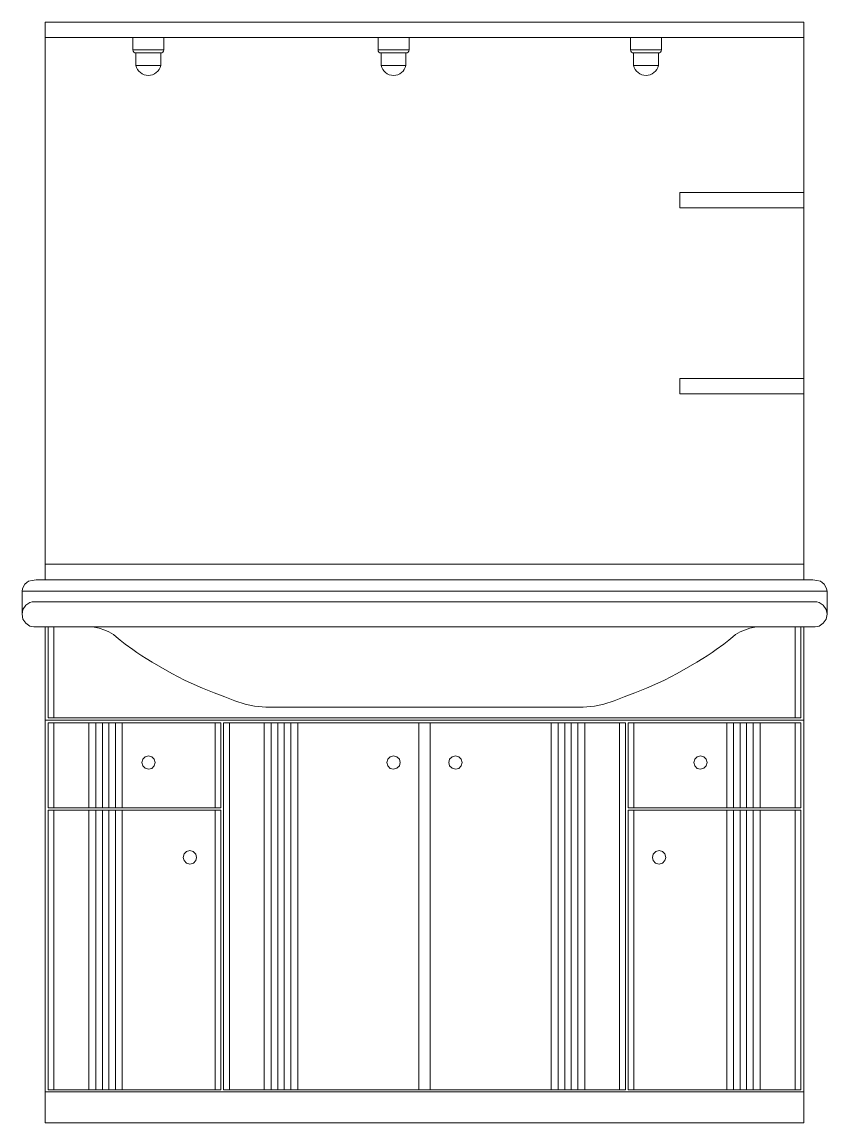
# Model space of a CAD drawing. Header units: millimetres. Extents: x 19901 to 56688, y 13732 to 29551.
# Drawn here: x 24171.1 to 24301.1, y 20356.3 to 20534 of the extents above; entities that cross this region are included whole.
import ezdxf

# ---------------------------------------------------------------- set-up
doc = ezdxf.new("R2010")
doc.units = ezdxf.units.MM
doc.layers.add('A-FURN', color=9, linetype='Continuous', lineweight=13)

msp = doc.modelspace()

# ---------------------------------------------------------------- linework, layer by layer
at = {"layer": 'A-FURN'}
for p, q in [((24236.12, 20531.49), (24174.87, 20531.49)), ((24189.02, 20531.49), (24189.02, 20529.49)), ((24194.02, 20529.49), (24194.02, 20531.49)), ((24228.62, 20531.49), (24228.62, 20529.49)), ((24233.62, 20529.49), (24233.62, 20531.49)), ((24236.12, 20531.49), (24297.37, 20531.49)), ((24269.39, 20529.49), (24269.39, 20531.49)), ((24274.39, 20531.49), (24274.39, 20529.49)), ((24189.02, 20529.49), (24194.02, 20529.49)), ((24189.52, 20528.99), (24193.52, 20528.99)), ((24189.52, 20528.99), (24189.52, 20526.99)), ((24193.52, 20528.99), (24193.52, 20526.99)), ((24228.62, 20529.49), (24233.62, 20529.49)), ((24229.12, 20528.99), (24229.12, 20526.99)), ((24229.12, 20528.99), (24233.12, 20528.99)), ((24233.12, 20528.99), (24233.12, 20526.99)), ((24274.39, 20529.49), (24269.39, 20529.49)), ((24273.89, 20528.99), (24269.89, 20528.99)), ((24269.89, 20528.99), (24269.89, 20526.99)), ((24273.89, 20528.99), (24273.89, 20526.99)), ((24189.52, 20526.99), (24193.52, 20526.99)), ((24229.12, 20526.99), (24233.12, 20526.99)), ((24273.89, 20526.99), (24269.89, 20526.99)), ((24277.37, 20503.99), (24277.37, 20506.49)), ((24277.37, 20506.49), (24297.37, 20506.49)), ((24277.37, 20503.99), (24297.37, 20503.99)), ((24277.37, 20473.99), (24277.37, 20476.49)), ((24277.37, 20476.49), (24297.37, 20476.49)), ((24277.37, 20473.99), (24297.37, 20473.99)), ((24236.12, 20446.49), (24174.87, 20446.49)), ((24236.12, 20446.49), (24297.37, 20446.49)), ((24171.12, 20442.14), (24301.12, 20442.14)), ((24171.28, 20439.22), (24171.12, 20438.43)), ((24171.72, 20439.89), (24171.28, 20439.22)), ((24172.39, 20440.33), (24171.72, 20439.89)), ((24172.76, 20440.41), (24172.39, 20440.33)), ((24172.76, 20440.41), (24209.83, 20440.41)), ((24209.83, 20440.41), (24214.41, 20440.41)), ((24214.41, 20440.41), (24236.12, 20440.41)), ((24257.83, 20440.41), (24236.12, 20440.41)), ((24257.83, 20440.41), (24262.41, 20440.41)), ((24299.48, 20440.41), (24262.41, 20440.41)), ((24299.48, 20440.41), (24299.85, 20440.33)), ((24299.85, 20440.33), (24300.52, 20439.89)), ((24300.52, 20439.89), (24300.96, 20439.22)), ((24300.96, 20439.22), (24301.12, 20438.43)), ((24181.61, 20436.4), (24174.87, 20436.4)), ((24175.33, 20421.71), (24175.33, 20436.4)), ((24176.27, 20421.71), (24176.27, 20436.4)), ((24181.61, 20436.4), (24236.12, 20436.4)), ((24182.8, 20436.33), (24181.61, 20436.4)), ((24183.6, 20436.17), (24182.8, 20436.33)), ((24184.47, 20435.89), (24183.6, 20436.17)), ((24185.12, 20435.6), (24184.47, 20435.89)), ((24185.87, 20435.16), (24185.12, 20435.6)), ((24290.63, 20436.4), (24236.12, 20436.4)), ((24287.12, 20435.6), (24286.37, 20435.16)), ((24287.77, 20435.89), (24287.12, 20435.6)), ((24288.64, 20436.17), (24287.77, 20435.89)), ((24289.44, 20436.33), (24288.64, 20436.17)), ((24290.63, 20436.4), (24289.44, 20436.33)), ((24297.37, 20436.4), (24290.63, 20436.4)), ((24295.97, 20421.71), (24295.97, 20436.4)), ((24296.9, 20421.71), (24296.9, 20436.4)), ((24186.34, 20434.81), (24185.87, 20435.16)), ((24186.97, 20434.24), (24186.34, 20434.81)), ((24187.78, 20433.6), (24186.97, 20434.24)), ((24285.27, 20434.24), (24284.46, 20433.6)), ((24285.9, 20434.81), (24285.27, 20434.24)), ((24286.37, 20435.16), (24285.9, 20434.81)), ((24189.02, 20432.72), (24187.78, 20433.6)), ((24189.69, 20432.26), (24189.02, 20432.72)), ((24190.49, 20431.73), (24189.69, 20432.26)), ((24282.55, 20432.26), (24281.75, 20431.73)), ((24283.22, 20432.72), (24282.55, 20432.26)), ((24284.46, 20433.6), (24283.22, 20432.72)), ((24191.18, 20431.28), (24190.49, 20431.73)), ((24192.15, 20430.68), (24191.18, 20431.28)), ((24193.52, 20429.87), (24192.15, 20430.68)), ((24280.09, 20430.68), (24278.72, 20429.87)), ((24281.06, 20431.28), (24280.09, 20430.68)), ((24281.75, 20431.73), (24281.06, 20431.28)), ((24195.34, 20428.86), (24193.52, 20429.87)), ((24197.37, 20427.82), (24195.34, 20428.86)), ((24276.9, 20428.86), (24274.87, 20427.82)), ((24278.72, 20429.87), (24276.9, 20428.86)), ((24198.94, 20427.08), (24197.37, 20427.82)), ((24200.27, 20426.5), (24198.94, 20427.08)), ((24273.29, 20427.08), (24271.97, 20426.5)), ((24274.87, 20427.82), (24273.29, 20427.08)), ((24202.16, 20425.73), (24200.27, 20426.5)), ((24203.85, 20425.11), (24202.16, 20425.73)), ((24205.49, 20424.48), (24203.85, 20425.11)), ((24268.39, 20425.11), (24266.75, 20424.48)), ((24270.08, 20425.73), (24268.39, 20425.11)), ((24271.97, 20426.5), (24270.08, 20425.73)), ((24207.18, 20423.93), (24205.49, 20424.48)), ((24208.67, 20423.61), (24207.18, 20423.93)), ((24210.51, 20423.45), (24208.67, 20423.61)), ((24236.12, 20423.45), (24210.51, 20423.45)), ((24261.73, 20423.45), (24236.12, 20423.45)), ((24263.57, 20423.61), (24261.73, 20423.45)), ((24265.06, 20423.93), (24263.57, 20423.61)), ((24266.75, 20424.48), (24265.06, 20423.93)), ((24174.87, 20421.34), (24236.12, 20421.34)), ((24175.33, 20421.71), (24236.12, 20421.71)), ((24296.9, 20421.71), (24236.12, 20421.71)), ((24297.37, 20421.34), (24236.12, 20421.34)), ((24175.33, 20420.91), (24203.24, 20420.91)), ((24175.33, 20407.2), (24175.33, 20420.91)), ((24176.27, 20407.2), (24176.27, 20420.91)), ((24181.89, 20407.2), (24181.89, 20420.91)), ((24183.03, 20407.2), (24183.03, 20420.91)), ((24184.1, 20407.2), (24184.1, 20420.91)), ((24185.13, 20407.2), (24185.13, 20420.91)), ((24186.2, 20407.2), (24186.2, 20420.91)), ((24187.31, 20407.2), (24187.31, 20420.91)), ((24202.3, 20407.2), (24202.3, 20420.91)), ((24203.24, 20407.2), (24203.24, 20420.91)), ((24203.68, 20361.69), (24203.68, 20420.91)), ((24203.68, 20420.91), (24236.12, 20420.91)), ((24204.61, 20361.69), (24204.61, 20420.91)), ((24210.23, 20361.69), (24210.23, 20420.91)), ((24211.37, 20361.69), (24211.37, 20420.91)), ((24212.44, 20361.69), (24212.44, 20420.91)), ((24213.47, 20361.69), (24213.47, 20420.91)), ((24214.54, 20361.69), (24214.54, 20420.91)), ((24215.65, 20361.69), (24215.65, 20420.91)), ((24235.19, 20361.69), (24235.19, 20420.91)), ((24268.56, 20420.91), (24236.12, 20420.91)), ((24237.05, 20361.69), (24237.05, 20420.91)), ((24256.59, 20361.69), (24256.59, 20420.91)), ((24257.7, 20361.69), (24257.7, 20420.91)), ((24258.77, 20361.69), (24258.77, 20420.91)), ((24259.8, 20361.69), (24259.8, 20420.91)), ((24260.87, 20361.69), (24260.87, 20420.91)), ((24262.01, 20361.69), (24262.01, 20420.91)), ((24267.63, 20361.69), (24267.63, 20420.91)), ((24268.56, 20361.69), (24268.56, 20420.91)), ((24296.9, 20420.91), (24269, 20420.91)), ((24269, 20407.2), (24269, 20420.91)), ((24269.93, 20407.2), (24269.93, 20420.91)), ((24284.93, 20407.2), (24284.93, 20420.91)), ((24286.04, 20407.2), (24286.04, 20420.91)), ((24287.11, 20407.2), (24287.11, 20420.91)), ((24288.14, 20407.2), (24288.14, 20420.91)), ((24289.21, 20407.2), (24289.21, 20420.91)), ((24290.35, 20407.2), (24290.35, 20420.91)), ((24295.97, 20407.2), (24295.97, 20420.91)), ((24296.9, 20407.2), (24296.9, 20420.91)), ((24190.47, 20414.51), (24190.61, 20415.05)), ((24190.61, 20413.98), (24190.47, 20414.51)), ((24190.61, 20415.05), (24191.01, 20415.45)), ((24191.01, 20415.45), (24191.55, 20415.59)), ((24191.55, 20415.59), (24192.08, 20415.44)), ((24192.08, 20415.44), (24192.49, 20415.04)), ((24192.49, 20415.04), (24192.63, 20414.51)), ((24192.63, 20414.51), (24192.49, 20413.98)), ((24230.18, 20415.04), (24230.04, 20414.51)), ((24230.04, 20414.51), (24230.18, 20413.98)), ((24230.59, 20415.44), (24230.18, 20415.04)), ((24231.13, 20415.59), (24230.59, 20415.44)), ((24231.67, 20415.45), (24231.13, 20415.59)), ((24232.07, 20415.05), (24231.67, 20415.45)), ((24232.21, 20414.51), (24232.07, 20415.05)), ((24232.07, 20413.98), (24232.21, 20414.51)), ((24240.03, 20414.51), (24240.17, 20415.05)), ((24240.17, 20413.98), (24240.03, 20414.51)), ((24240.17, 20415.05), (24240.57, 20415.45)), ((24240.57, 20415.45), (24241.11, 20415.59)), ((24241.11, 20415.59), (24241.65, 20415.44)), ((24241.65, 20415.44), (24242.05, 20415.04)), ((24242.05, 20415.04), (24242.19, 20414.51)), ((24242.19, 20414.51), (24242.05, 20413.98)), ((24279.75, 20415.04), (24279.61, 20414.51)), ((24279.61, 20414.51), (24279.75, 20413.98)), ((24280.16, 20415.44), (24279.75, 20415.04)), ((24280.69, 20415.59), (24280.16, 20415.44)), ((24281.23, 20415.45), (24280.69, 20415.59)), ((24281.63, 20415.05), (24281.23, 20415.45)), ((24281.77, 20414.51), (24281.63, 20415.05)), ((24281.63, 20413.98), (24281.77, 20414.51)), ((24191.01, 20413.58), (24190.61, 20413.98)), ((24191.55, 20413.42), (24191.01, 20413.58)), ((24192.09, 20413.57), (24191.55, 20413.42)), ((24192.49, 20413.98), (24192.09, 20413.57)), ((24230.18, 20413.98), (24230.58, 20413.57)), ((24230.58, 20413.57), (24231.13, 20413.42)), ((24231.13, 20413.42), (24231.67, 20413.58)), ((24231.67, 20413.58), (24232.07, 20413.98)), ((24240.57, 20413.58), (24240.17, 20413.98)), ((24241.11, 20413.42), (24240.57, 20413.58)), ((24241.66, 20413.57), (24241.11, 20413.42)), ((24242.05, 20413.98), (24241.66, 20413.57)), ((24279.75, 20413.98), (24280.15, 20413.57)), ((24280.15, 20413.57), (24280.69, 20413.42)), ((24280.69, 20413.42), (24281.23, 20413.58)), ((24281.23, 20413.58), (24281.63, 20413.98)), ((24175.33, 20407.2), (24203.24, 20407.2)), ((24296.9, 20407.2), (24269, 20407.2)), ((24175.33, 20406.8), (24203.24, 20406.8)), ((24175.33, 20361.69), (24175.33, 20406.8)), ((24176.27, 20361.69), (24176.27, 20406.8)), ((24181.89, 20361.69), (24181.89, 20406.8)), ((24183.03, 20361.69), (24183.03, 20406.8)), ((24184.1, 20361.69), (24184.1, 20406.8)), ((24185.13, 20361.69), (24185.13, 20406.8)), ((24186.2, 20361.69), (24186.2, 20406.8)), ((24187.31, 20361.69), (24187.31, 20406.8)), ((24202.3, 20361.69), (24202.3, 20406.8)), ((24203.24, 20361.69), (24203.24, 20406.8)), ((24269, 20361.69), (24269, 20406.8)), ((24296.9, 20406.8), (24269, 20406.8)), ((24269.93, 20361.69), (24269.93, 20406.8)), ((24284.93, 20361.69), (24284.93, 20406.8)), ((24286.04, 20361.69), (24286.04, 20406.8)), ((24287.11, 20361.69), (24287.11, 20406.8)), ((24288.14, 20361.69), (24288.14, 20406.8)), ((24289.21, 20361.69), (24289.21, 20406.8)), ((24290.35, 20361.69), (24290.35, 20406.8)), ((24295.97, 20361.69), (24295.97, 20406.8)), ((24296.9, 20361.69), (24296.9, 20406.8)), ((24197.3, 20399.75), (24197.7, 20400.16)), ((24197.7, 20400.16), (24198.24, 20400.3)), ((24198.24, 20400.3), (24198.78, 20400.14)), ((24198.78, 20400.14), (24199.18, 20399.74)), ((24273.46, 20400.14), (24273.06, 20399.74)), ((24274, 20400.3), (24273.46, 20400.14)), ((24274.54, 20400.16), (24274, 20400.3)), ((24274.94, 20399.75), (24274.54, 20400.16)), ((24197.16, 20399.21), (24197.3, 20399.75)), ((24197.3, 20398.68), (24197.16, 20399.21)), ((24197.7, 20398.28), (24197.3, 20398.68)), ((24198.24, 20398.12), (24197.7, 20398.28)), ((24198.79, 20398.27), (24198.24, 20398.12)), ((24199.18, 20398.68), (24198.79, 20398.27)), ((24199.18, 20399.74), (24199.32, 20399.21)), ((24199.32, 20399.21), (24199.18, 20398.68)), ((24273.06, 20399.74), (24272.92, 20399.21)), ((24272.92, 20399.21), (24273.06, 20398.68)), ((24273.06, 20398.68), (24273.45, 20398.27)), ((24273.45, 20398.27), (24274, 20398.12)), ((24274, 20398.12), (24274.54, 20398.28)), ((24274.54, 20398.28), (24274.94, 20398.68)), ((24275.08, 20399.21), (24274.94, 20399.75)), ((24274.94, 20398.68), (24275.08, 20399.21)), ((24174.87, 20361.35), (24236.12, 20361.35)), ((24175.33, 20361.69), (24203.24, 20361.69)), ((24203.68, 20361.69), (24236.12, 20361.69)), ((24268.56, 20361.69), (24236.12, 20361.69)), ((24297.37, 20361.35), (24236.12, 20361.35)), ((24296.9, 20361.69), (24269, 20361.69))]:
    msp.add_line(p, q, dxfattribs=at)
for points in [[(24236.12, 20533.99), (24174.87, 20533.99), (24174.87, 20443.99), (24236.12, 20443.99), (24297.37, 20443.99), (24297.37, 20533.99)], [(24262.41, 20443.99), (24298.81, 20443.99), (24299.5, 20443.86), (24300.05, 20443.75), (24300.35, 20443.53), (24300.68, 20443.26), (24300.87, 20442.93), (24301.04, 20442.54), (24301.12, 20442.14), (24301.12, 20438.43), (24300.96, 20437.64), (24300.52, 20436.97), (24299.85, 20436.52), (24299.21, 20436.4), (24297.37, 20436.4), (24297.37, 20407.2), (24297.37, 20356.35), (24236.12, 20356.35), (24174.87, 20356.35), (24174.87, 20407.2), (24174.87, 20436.4), (24173.03, 20436.4), (24172.39, 20436.52), (24171.72, 20436.97), (24171.28, 20437.64), (24171.12, 20438.43), (24171.12, 20442.14), (24171.2, 20442.54), (24171.37, 20442.93), (24171.56, 20443.26), (24171.89, 20443.53), (24172.19, 20443.75), (24172.74, 20443.86), (24173.43, 20443.99), (24209.83, 20443.99)]]:
    msp.add_lwpolyline(points, close=True, dxfattribs=at)
for centre, radius, start, end in [((24189.52, 20529.49), 0.5, 180, 270), ((24193.52, 20529.49), 0.5, 270, 0), ((24229.12, 20529.49), 0.5, 180, 270), ((24233.12, 20529.49), 0.5, 270, 0), ((24269.89, 20529.49), 0.5, 180, 270), ((24273.89, 20529.49), 0.5, 270, 0), ((24191.52, 20527.42), 2.05, 192.1776, 347.8224), ((24231.12, 20527.42), 2.05, 192.1776, 347.8224), ((24271.89, 20527.42), 2.05, 192.1776, 347.8224)]:
    msp.add_arc(centre, radius, start, end, dxfattribs=at)

doc.saveas('drawing.dxf')
